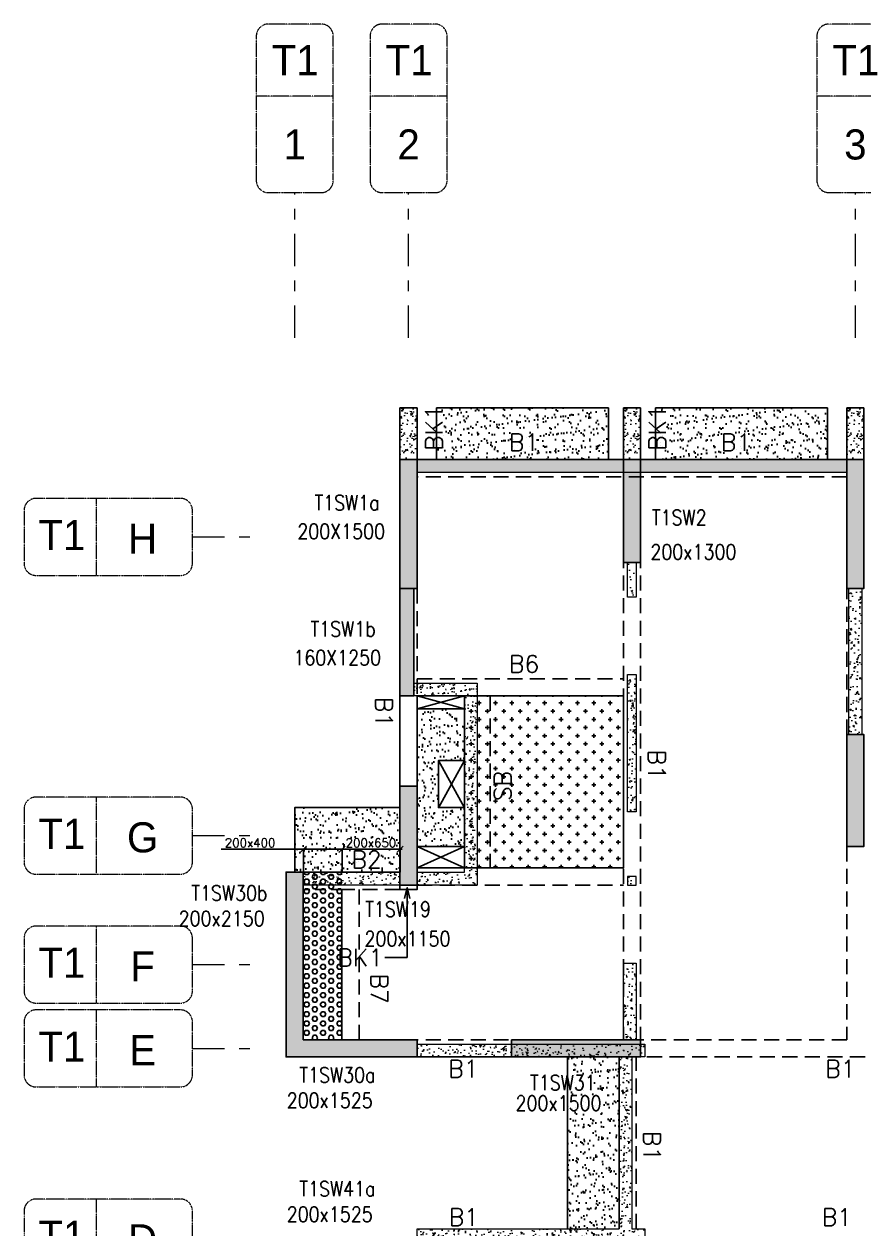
# Model space of a CAD drawing. Header units: millimetres. Extents: x 1078357 to 2594950, y -4969473 to -4636555.
# Drawn here: x 1225821 to 1235597, y -4661484 to -4647470 of the extents above; entities that cross this region are included whole.
import ezdxf
from ezdxf.enums import TextEntityAlignment as Align

# ---------------------------------------------------------------- set-up
doc = ezdxf.new("R2010")
doc.units = ezdxf.units.MM
doc.header["$PDMODE"] = 35
for name, pattern in [('CENTER', [2, 1.25, -0.25, 0.25, -0.25]), ('CONTINOUS', [0]), ('DGN STYLE 7', [8.34, 3.75, -1.67, 1.25, -1.67]), ('HIDDEN', [0.375, 0.25, -0.125]), ('New Retail block$0$CONTINOUS', [0])]:
    doc.linetypes.add(name, pattern=pattern)
doc.layers.get('0').update_dxf_attribs({"lineweight": 0})
doc.layers.get('Defpoints').update_dxf_attribs({"lineweight": 0})
for name, color, linetype, lineweight in [('A-_ANOTDIMA_D-', 6, 'Continuous', 13), ('A-_ANOTGRID_E-', 8, 'DGN STYLE 7', 13), ('COL. NO.', 30, 'Continuous', 25), ('COL. SIZE', 7, 'Continuous', 25), ('DIM', 9, 'Continuous', 25), ('GRID LINE', 8, 'Continuous', 0), ('HATCH', 8, 'Continuous', 30), ('S-NON STR RCC WALL', 8, 'Continuous', 0)]:
    doc.layers.add(name, color=color, linetype=linetype, lineweight=lineweight)
for name, color, linetype in [('B-200x325', 201, 'HIDDEN'), ('B-200x375', 41, 'HIDDEN'), ('B-200x400', 44, 'HIDDEN'), ('B-200x650', 241, 'HIDDEN'), ('B-300xSLAB THK.', 151, 'Continuous'), ('BK1-200x650', 241, 'HIDDEN'), ('DC BEAM NO.', 7, 'Continuous'), ('DROP SLAB', 8, 'Continuous'), ('S-COLUMN_SHEAR WALL', 1, 'Continuous'), ('S-PROJECTION', 54, 'New Retail block$0$CONTINOUS'), ('SLAB FOLD', 8, 'Continuous')]:
    doc.layers.add(name, color=color, linetype=linetype)
doc.styles.add('Roman', font='romans')
doc.styles.add('ROMANS', font='romans.shx', dxfattribs={"width": 0.85})
doc.styles.get("Standard").update_dxf_attribs({"font": 'Adani Regular.ttf', "height": 500})
doc.dimstyles.new('HARESH', dxfattribs={"dimtxt": 150, "dimasz": 75, "dimexe": 0, "dimexo": 0, "dimgap": 25, "dimtad": 1, "dimdec": 0, "dimdsep": 46, "dimtxsty": 'Roman', "dimblk": 'OBLIQUE', "dimcen": 225, "dimdle": 25, "dimclrd": 2, "dimclre": 2, "dimclrt": 7, "dimadec": 8, "dimazin": 1, "dimtfac": 1, "dimtdec": 0, "dimtmove": 0, "dimatfit": 0, "dimfxl": 1, "dimlwd": -1, "dimlwe": -1, "dimarcsym": 0})

# ---------------------------------------------------------------- blocks, each defined once
blk = doc.blocks.new('_Oblique')
at = {"color": 0, "linetype": 'ByBlock', "lineweight": -2}
blk.add_line((-0.5, -0.5), (0.5, 0.5), dxfattribs=at)
blk = doc.blocks.new('*D1236')
at = {"layer": 'Defpoints', "color": 0, "ltscale": 700, "transparency": 16777216}
for p in [(1229072, -4657068), (1229072, -4657334, 0), (1229522, -4657334, 0)]:
    blk.add_point(p, dxfattribs=at)
at = {"layer": 'DIM', "color": 2, "ltscale": 700, "transparency": 16777216}
for p, q in [((1228116, -4657068), (1229072, -4657068)), ((1229072, -4657068), (1228997, -4657068)), ((1229072, -4657334), (1229072, -4657068)), ((1229522, -4657068), (1229072, -4657068)), ((1229522, -4657068), (1229072, -4657068)), ((1229522, -4657334), (1229522, -4657068)), ((1229522, -4657068), (1229597, -4657068))]:
    blk.add_line(p, q, dxfattribs=at)
at = {"layer": 'DIM', "color": 2, "ltscale": 700, "transparency": 16777216, "xscale": 75, "yscale": 75, "zscale": 75}
blk.add_blockref('_Oblique', (1229072, -4657068), dxfattribs=at)
at = {"layer": 'DIM', "color": 2, "ltscale": 700, "transparency": 16777216, "xscale": 75, "yscale": 75, "zscale": 75, "rotation": 180}
blk.add_blockref('_Oblique', (1229522, -4657068), dxfattribs=at)
at = {"layer": 'DIM', "color": 7, "ltscale": 700, "transparency": 16777216, "insert": (1228452, -4656993), "char_height": 150, "attachment_point": 5, "style": 'Roman'}
blk.add_mtext('{\\H0.666667x;200x400}', dxfattribs=at)
blk = doc.blocks.new('*D1237')
at = {"layer": 'Defpoints', "color": 0, "ltscale": 700, "transparency": 16777216}
for p in [(1230197, -4657068), (1229522, -4657334), (1230197, -4657334, 0)]:
    blk.add_point(p, dxfattribs=at)
at = {"layer": 'DIM', "color": 2, "ltscale": 700, "transparency": 16777216}
for p, q in [((1229497, -4657068), (1230222, -4657068)), ((1229522, -4657334), (1229522, -4657068)), ((1230197, -4657334), (1230197, -4657068))]:
    blk.add_line(p, q, dxfattribs=at)
at = {"layer": 'DIM', "color": 2, "ltscale": 700, "transparency": 16777216, "xscale": 75, "yscale": 75, "zscale": 75, "rotation": 180}
blk.add_blockref('_Oblique', (1229522, -4657068), dxfattribs=at)
at = {"layer": 'DIM', "color": 2, "ltscale": 700, "transparency": 16777216, "xscale": 75, "yscale": 75, "zscale": 75}
blk.add_blockref('_Oblique', (1230197, -4657068), dxfattribs=at)
at = {"layer": 'DIM', "color": 7, "ltscale": 700, "transparency": 16777216, "insert": (1229859, -4656993), "char_height": 150, "attachment_point": 5, "style": 'Roman'}
blk.add_mtext('{\\H0.666667x;200x650}', dxfattribs=at)
blk = doc.blocks.new('G$CD63B60BD')
at = {"layer": 'COL. NO.', "linetype": 'Continuous', "style": 'ROMANS', "width": 0.85}
for s, p in [('T1SW1a', (-995, 15309, -320)), ('T1SW2', (2932, 15138, -320)), ('T1SW1b', (-1041, 13841, -320)), ('T1SW30b', (-2429, 10769, -320)), ('T1SW19', (-405, 10582, -320)), ('T1SW30a', (-1171, 8653, -320)), ('T1SW31', (1514, 8565, -320)), ('T1SW41a', (-1171, 7329, -320))]:
    blk.add_text(s, height=175, dxfattribs=at).set_placement(p)
at = {"layer": 'COL. SIZE', "linetype": 'Continuous', "style": 'ROMANS', "width": 0.85}
for s, p in [('200X1500', (-1194, 14976, -320)), ('200x1300', (2915, 14738, -320)), ('160X1250', (-1240, 13507, -320)), ('200x2150', (-2576, 10473, -320)), ('200x1150', (-413, 10238, -320)), ('200x1525', (-1318, 8357, -320)), ('200x1500', (1345, 8325, -320)), ('200x1525', (-1318, 7033, -320))]:
    blk.add_text(s, height=175, dxfattribs=at).set_placement(p)
blk = doc.blocks.new('Tower grid nomenclature-ex')
at = {"layer": 'A-_ANOTGRID_E-'}
blk.add_lwpolyline([(-1250, -600), (1750, -600, 0.414214), (2000, -350), (2000, 750, 0.414214), (1750, 1000), (-1250, 1000, 0.414214), (-1500, 750), (-1500, -350, 0.414214)], format="xyb", close=True, dxfattribs=at)
blk.add_lwpolyline([(0, 1000), (0, -600)], dxfattribs=at)
at = {"layer": 'A-_ANOTGRID_E-', "flags": 8}
for p in [(-1235, 400), (1788, 400)]:
    blk.add_attdef('GRID', text='', height=625, dxfattribs=at).set_placement(p, align=Align.MIDDLE_CENTER)
blk = doc.blocks.new('T1')
at = {"layer": 'GRID LINE', "linetype": 'DGN STYLE 7', "ltscale": 100, "elevation": 0}
for points in [[(38311, -31827), (38311, -30138)], [(39636, -31827), (39636, -30138)], [(44836, -31827), (44836, -30138)], [(37120, -34143), (37927, -34143)], [(37120, -37618), (37927, -37618)], [(37120, -39118), (37927, -39118)], [(37120, -40093), (37927, -40093)]]:
    blk.add_lwpolyline(points, dxfattribs=at)
at = {"layer": 'GRID LINE'}
ref = blk.add_blockref('Tower grid nomenclature-ex', (38199, -29018, 0), dxfattribs=dict(at, xscale=0.56, yscale=0.56, zscale=0.56, rotation=270))
ref.add_attrib('GRID', '1', dxfattribs={"layer": 'A-_ANOTGRID_E-', "height": 350}).set_placement((38311, -29578, 0), align=Align.MIDDLE_CENTER)
ref.add_attrib('GRID', 'T1', dxfattribs={"layer": 'A-_ANOTGRID_E-', "height": 350}).set_placement((38316, -28598, 0), align=Align.MIDDLE_CENTER)
ref = blk.add_blockref('Tower grid nomenclature-ex', (39524, -29018, 0), dxfattribs=dict(at, xscale=0.56, yscale=0.56, zscale=0.56, rotation=270))
ref.add_attrib('GRID', '2', dxfattribs={"layer": 'A-_ANOTGRID_E-', "height": 350}).set_placement((39636, -29578, 0), align=Align.MIDDLE_CENTER)
ref.add_attrib('GRID', 'T1', dxfattribs={"layer": 'A-_ANOTGRID_E-', "height": 350}).set_placement((39641, -28598, 0), align=Align.MIDDLE_CENTER)
ref = blk.add_blockref('Tower grid nomenclature-ex', (44724, -29018, 0), dxfattribs=dict(at, xscale=0.56, yscale=0.56, zscale=0.56, rotation=270))
ref.add_attrib('GRID', '3', dxfattribs={"layer": 'A-_ANOTGRID_E-', "height": 350}).set_placement((44836, -29578, 0), align=Align.MIDDLE_CENTER)
ref.add_attrib('GRID', 'T1', dxfattribs={"layer": 'A-_ANOTGRID_E-', "height": 350}).set_placement((44841, -28598, 0), align=Align.MIDDLE_CENTER)
ref = blk.add_blockref('Tower grid nomenclature-ex', (36000, -34255, 0), dxfattribs=dict(at, xscale=0.56, yscale=0.56, zscale=0.56))
ref.add_attrib('GRID', 'H', dxfattribs={"layer": 'A-_ANOTGRID_E-', "height": 350}).set_placement((36540, -34163, 0), align=Align.MIDDLE_CENTER)
ref.add_attrib('GRID', 'T1', dxfattribs={"layer": 'A-_ANOTGRID_E-', "height": 350}).set_placement((35601, -34122, 0), align=Align.MIDDLE_CENTER)
ref = blk.add_blockref('Tower grid nomenclature-ex', (36000, -37730, 0), dxfattribs=dict(at, xscale=0.56, yscale=0.56, zscale=0.56))
ref.add_attrib('GRID', 'G', dxfattribs={"layer": 'A-_ANOTGRID_E-', "height": 350}).set_placement((36540, -37638, 0), align=Align.MIDDLE_CENTER)
ref.add_attrib('GRID', 'T1', dxfattribs={"layer": 'A-_ANOTGRID_E-', "height": 350}).set_placement((35601, -37597, 0), align=Align.MIDDLE_CENTER)
ref = blk.add_blockref('Tower grid nomenclature-ex', (36000, -39230, 0), dxfattribs=dict(at, xscale=0.56, yscale=0.56, zscale=0.56))
ref.add_attrib('GRID', 'F', dxfattribs={"layer": 'A-_ANOTGRID_E-', "height": 350}).set_placement((36540, -39138, 0), align=Align.MIDDLE_CENTER)
ref.add_attrib('GRID', 'T1', dxfattribs={"layer": 'A-_ANOTGRID_E-', "height": 350}).set_placement((35601, -39097, 0), align=Align.MIDDLE_CENTER)
ref = blk.add_blockref('Tower grid nomenclature-ex', (36000, -40205, 0), dxfattribs=dict(at, xscale=0.56, yscale=0.56, zscale=0.56))
ref.add_attrib('GRID', 'E', dxfattribs={"layer": 'A-_ANOTGRID_E-', "height": 350}).set_placement((36540, -40113, 0), align=Align.MIDDLE_CENTER)
ref.add_attrib('GRID', 'T1', dxfattribs={"layer": 'A-_ANOTGRID_E-', "height": 350}).set_placement((35601, -40072, 0), align=Align.MIDDLE_CENTER)
ref = blk.add_blockref('Tower grid nomenclature-ex', (36000, -42405, 0), dxfattribs=dict(at, xscale=0.56, yscale=0.56, zscale=0.56))
ref.add_attrib('GRID', 'D', dxfattribs={"layer": 'A-_ANOTGRID_E-', "height": 350}).set_placement((36540, -42313, 0), align=Align.MIDDLE_CENTER)
ref.add_attrib('GRID', 'T1', dxfattribs={"layer": 'A-_ANOTGRID_E-', "height": 350}).set_placement((35601, -42272, 0), align=Align.MIDDLE_CENTER)

msp = doc.modelspace()

# ---------------------------------------------------------------- hatches: boundary and pattern name
at = {"layer": 'DROP SLAB'}
h = msp.add_hatch(dxfattribs=at)
h.set_pattern_fill('CROSS', color=8, scale=15, angle=180)
h.set_pattern_definition([(180, (1190661.21, -4432386.71), (-95.25, -95.25), [47.625, -142.875]), (270, (1190637.4, -4432362.9), (95.25, -95.25), [47.625, -142.875])])
h.paths.add_polyline_path([(1230946.6, -4655284.5), (1232796.6, -4655284.6), (1232796.6, -4657284.4), (1230946.6, -4657284.3)])
at = {"layer": 'HATCH'}
h = msp.add_hatch(dxfattribs=at)
h.set_pattern_fill('AR-SAND', color=8, scale=3, angle=179.97015)
h.set_pattern_definition([(37.4701541, (-1596986.65, 9335035.87), (-4.7236114, 146.8264517), [0, -115.824, 0, -129.54, 0, -123.825]), (7.4701541, (-1596986.65, 9335035.87), (134.9689868, 214.9772528), [0, -62.484, 0, -104.394, 0, -40.005]), (327.4701541, (-1597080.38, 9335035.92), (237.2979035, 0.3075449), [0, -38.1, 0, -137.16, 0, -179.07]), (317.4701541, (-1597080.38, 9335035.92), (229.1017424, 66.759465), [0, -19.05, 0, -89.916, 0, -102.87])])
h.paths.add_polyline_path([(1232621.9, -4651934.4), (1230621.9, -4651934.4), (1230621.9, -4652534.4), (1232621.9, -4652534.4)])
h = msp.add_hatch(dxfattribs=at)
h.set_pattern_fill('AR-SAND', color=8, scale=3, angle=179.97015)
h.set_pattern_definition([(37.4701541, (-1599536.65, 9335035.87), (-4.7236114, 146.8264517), [0, -115.824, 0, -129.54, 0, -123.825]), (7.4701541, (-1599536.65, 9335035.87), (134.9689868, 214.9772528), [0, -62.484, 0, -104.394, 0, -40.005]), (327.4701541, (-1599630.38, 9335035.92), (237.2979035, 0.3075449), [0, -38.1, 0, -137.16, 0, -179.07]), (317.4701541, (-1599630.38, 9335035.92), (229.1017424, 66.759465), [0, -19.05, 0, -89.916, 0, -102.87])])
h.paths.add_polyline_path([(1235171.9, -4651934.4), (1233171.9, -4651934.4), (1233171.9, -4652534.4), (1235171.9, -4652534.4)])
h = msp.add_hatch(dxfattribs=at)
h.set_pattern_fill('AR-SAND', color=8, scale=3, angle=179.97015)
h.set_pattern_definition([(37.47015413, (-3791436.41, 18703074.26), (-4.72361136, 146.8264517), [0, -115.824, 0, -129.54, 0, -123.825]), (7.4701541, (-3791436.4, 18703074.26), (134.9689868, 214.9772528), [0, -62.484, 0, -104.394, 0, -40.005]), (327.4701541, (-3791530.13, 18703074.31), (237.2979035, 0.3075449), [0, -38.1, 0, -137.16, 0, -179.07]), (317.4701541, (-3791530.13, 18703074.3), (229.1017424, 66.759465), [0, -19.05, 0, -89.916, 0, -102.87])])
h.paths.add_polyline_path([(1230396.6, -4655434.4), (1230946.6, -4655434.4), (1230946.6, -4656034.4), (1230646.6, -4656034.4), (1230646.6, -4656584.4), (1230946.6, -4656584.3), (1230946.6, -4657034.4), (1230396.6, -4657034.4)])
h = msp.add_hatch(dxfattribs=at)
h.set_pattern_fill('AR-SAND', color=8, scale=3, angle=179.97015)
h.set_pattern_definition([(37.4701541, (-2694211.37, 14019055.06), (-4.72361136, 146.8264517), [0, -115.824, 0, -129.54, 0, -123.825]), (7.4701541, (-2694211.37, 14019055.06), (134.9689868, 214.9772528), [0, -62.484, 0, -104.394, 0, -40.005]), (327.4701541, (-2694305.1, 14019055.11), (237.2979035, 0.3075449), [0, -38.1, 0, -137.16, 0, -179.07]), (317.4701541, (-2694305.1, 14019055.1), (229.1017424, 66.759465), [0, -19.05, 0, -89.916, 0, -102.87])])
h.paths.add_polyline_path([(1230196.9, -4656584.3), (1228971.6, -4656584.3), (1228971.6, -4657334.3), (1230196.9, -4657334.3)])
h = msp.add_hatch(dxfattribs=at)
h.set_pattern_fill('AR-SAND', color=8, scale=3, angle=179.97015)
h.set_pattern_definition([(37.4701541, (-2684936.36, 14021804.97), (-4.72361136, 146.8264517), [0, -115.824, 0, -129.54, 0, -123.825]), (7.4701541, (-2684936.36, 14021804.97), (134.9689868, 214.9772528), [0, -62.484, 0, -104.394, 0, -40.005]), (327.4701541, (-2685030.08, 14021805.02), (237.2979035, 0.3075449), [0, -38.1, 0, -137.16, 0, -179.07]), (317.4701541, (-2685030.08, 14021805.02), (229.1017424, 66.759465), [0, -19.05, 0, -89.916, 0, -102.87])])
h.paths.add_polyline_path([(1232746.9, -4659484.5), (1232146.9, -4659484.5), (1232146.9, -4661484.5), (1232746.9, -4661484.5)])
at = {"layer": 'S-COLUMN_SHEAR WALL', "lineweight": 25, "extrusion": (1.00316e-06, 1.91639e-11, 1)}
h = msp.add_hatch(color=1, dxfattribs=at)
h.dxf.hatch_style = 1
h.paths.add_polyline_path([(1230396.7, -4652534.4), (1230196.7, -4652534.4), (1230196.7, -4654034.4), (1230396.7, -4654034.4)])
at = {"layer": 'S-COLUMN_SHEAR WALL', "lineweight": 25}
h = msp.add_hatch(color=1, dxfattribs=at)
h.dxf.hatch_style = 1
h.paths.add_polyline_path([(1232796.7, -4653734.4), (1232996.7, -4653734.4), (1232996.7, -4652534.4), (1232796.7, -4652534.4)])
at = {"layer": 'S-COLUMN_SHEAR WALL', "lineweight": 25, "extrusion": (1.00316e-06, 1.91639e-11, 1)}
h = msp.add_hatch(color=1, dxfattribs=at)
h.dxf.hatch_style = 1
h.paths.add_polyline_path([(1235596.7, -4652534.4), (1235396.7, -4652534.4), (1235396.7, -4654034.4), (1235596.7, -4654034.4)])
at = {"layer": 'S-COLUMN_SHEAR WALL', "lineweight": 25, "extrusion": (1.00316e-06, -2.11765e-11, 1)}
h = msp.add_hatch(color=1, dxfattribs=at)
h.dxf.hatch_style = 1
h.paths.add_polyline_path([(1230356.7, -4655284.6), (1230196.7, -4655284.6), (1230196.7, -4654034.4), (1230356.7, -4654034.4)])
at = {"layer": 'S-COLUMN_SHEAR WALL', "lineweight": 25, "extrusion": (-1.00316e-06, 2.11765e-11, 1)}
h = msp.add_hatch(color=1, dxfattribs=at)
h.dxf.hatch_style = 1
h.paths.add_polyline_path([(1235396.7, -4657034.4), (1235596.7, -4657034.4), (1235596.7, -4655734.4), (1235396.7, -4655734.4)])
at = {"layer": 'S-COLUMN_SHEAR WALL', "lineweight": 25, "extrusion": (1.00316e-06, 1.91639e-11, 1)}
h = msp.add_hatch(color=1, dxfattribs=at)
h.dxf.hatch_style = 1
h.paths.add_polyline_path([(1235596.7, -4657034.4), (1235396.7, -4657034.4), (1235396.7, -4655734.4), (1235596.7, -4655734.4)])
h = msp.add_hatch(color=1, dxfattribs=at)
h.dxf.hatch_style = 1
h.paths.add_polyline_path([(1230396.7, -4657484.4), (1230196.7, -4657484.4), (1230196.7, -4656334.4), (1230396.7, -4656334.4)])
h = msp.add_hatch(color=1, dxfattribs=at)
h.dxf.hatch_style = 1
h.paths.add_polyline_path([(1229071.7, -4659284.4), (1230396.7, -4659284.4), (1230396.7, -4659484.4), (1228871.7, -4659484.4), (1228871.7, -4657334.4), (1229071.7, -4657334.4)])
at = {"layer": 'S-COLUMN_SHEAR WALL', "lineweight": 25}
h = msp.add_hatch(color=1, dxfattribs=at)
h.dxf.hatch_style = 1
h.paths.add_polyline_path([(1231496.7, -4659284.4), (1232996.7, -4659284.4), (1232996.7, -4659484.4), (1231496.7, -4659484.4)])
at = {"layer": 'S-NON STR RCC WALL'}
h = msp.add_hatch(dxfattribs=at)
h.set_pattern_fill('AR-CONC', color=256, angle=180)
h.set_pattern_definition([(50, (-7303648.2, 32903153.84), (182.184669, -15.93908554), [19.05, -209.55]), (355, (-7303648.2, 32903153.84), (-35.2434214, 191.0568452), [15.24, -167.6405842]), (100.4514447, (-7303633.01, 32903152.51), (146.9412471, 175.1177519), [16.1900088, -178.0902446]), (46.1842, (-7303648.2, 32903204.64), (271.0790409, -42.0423279), [28.575, -314.325]), (96.6355576, (-7303625.6, 32903201.14), (237.404134, 247.4261246), [24.2850231, -267.1356082]), (351.1841512, (-7303648.2, 32903204.64), (237.404134, 247.4261246), [22.859967, -251.459732]), (21, (-7303622.8, 32903191.94), (151.61439127, -102.2651982), [19.05, -209.55]), (326, (-7303622.8, 32903191.94), (61.80202835, 184.1879661), [15.24, -167.64]), (71.451445, (-7303610.16, 32903183.42), (213.4164193, 81.9227689), [16.1900088, -178.0899376]), (37.5, (-7303648.196, 32903153.84), (3.08860325, 84.55503887), [0, -165.608, 0, -170.18, 0, -168.275]), (7.5, (-7303648.2, 32903153.84), (66.8196625, 100.18057482), [0, -97.028, 0, -161.798, 0, -64.135]), (327.5, (-7303704.84, 32903153.84), (135.59059517, -5.72874399), [0, -63.5, 0, -198.12, 0, -262.89]), (317.5, (-7303730.24, 32903153.84), (148.1291814, 25.42649103), [0, -82.55, 0, -131.572, 0, -186.69])])
h.paths.add_polyline_path([(1230396.6, -4652534.4), (1230396.6, -4651934.4), (1230196.6, -4651934.4), (1230196.6, -4652534.4), (1230396.6, -4652534.4)], is_closed=False)
h = msp.add_hatch(dxfattribs=at)
h.set_pattern_fill('AR-CONC', color=256, angle=180)
h.set_pattern_definition([(50, (-7301048.2, 32903153.84), (182.184669, -15.93908554), [19.05, -209.55]), (355, (-7301048.2, 32903153.84), (-35.2434214, 191.0568452), [15.24, -167.6405842]), (100.4514447, (-7301033.01, 32903152.51), (146.9412471, 175.1177519), [16.1900088, -178.0902446]), (46.1842, (-7301048.2, 32903204.64), (271.0790409, -42.0423279), [28.575, -314.325]), (96.6355576, (-7301025.6, 32903201.14), (237.404134, 247.4261246), [24.2850231, -267.1356082]), (351.1841512, (-7301048.2, 32903204.64), (237.404134, 247.4261246), [22.859967, -251.459732]), (21, (-7301022.8, 32903191.94), (151.61439127, -102.2651982), [19.05, -209.55]), (326, (-7301022.8, 32903191.94), (61.80202835, 184.1879661), [15.24, -167.64]), (71.451445, (-7301010.16, 32903183.42), (213.4164193, 81.9227689), [16.1900088, -178.0899376]), (37.5, (-7301048.196, 32903153.84), (3.08860325, 84.55503887), [0, -165.608, 0, -170.18, 0, -168.275]), (7.5, (-7301048.2, 32903153.84), (66.8196625, 100.18057482), [0, -97.028, 0, -161.798, 0, -64.135]), (327.5, (-7301104.84, 32903153.84), (135.59059517, -5.72874399), [0, -63.5, 0, -198.12, 0, -262.89]), (317.5, (-7301130.24, 32903153.84), (148.1291814, 25.42649103), [0, -82.55, 0, -131.572, 0, -186.69])])
h.paths.add_polyline_path([(1232996.6, -4652534.4), (1232996.6, -4651934.4), (1232796.6, -4651934.4), (1232796.6, -4652534.4), (1232996.6, -4652534.4)], is_closed=False)
h = msp.add_hatch(dxfattribs=at)
h.set_pattern_fill('AR-CONC', color=256, angle=180)
h.set_pattern_definition([(50, (-7298448.2, 32903153.84), (182.184669, -15.93908554), [19.05, -209.55]), (355, (-7298448.2, 32903153.84), (-35.2434214, 191.0568452), [15.24, -167.6405842]), (100.4514447, (-7298433.01, 32903152.51), (146.9412471, 175.1177519), [16.1900088, -178.0902446]), (46.1842, (-7298448.2, 32903204.64), (271.0790409, -42.0423279), [28.575, -314.325]), (96.6355576, (-7298425.6, 32903201.14), (237.404134, 247.4261246), [24.2850231, -267.1356082]), (351.1841512, (-7298448.2, 32903204.64), (237.404134, 247.4261246), [22.859967, -251.459732]), (21, (-7298422.8, 32903191.94), (151.61439127, -102.2651982), [19.05, -209.55]), (326, (-7298422.8, 32903191.94), (61.80202835, 184.1879661), [15.24, -167.64]), (71.451445, (-7298410.16, 32903183.42), (213.4164193, 81.9227689), [16.1900088, -178.0899376]), (37.5, (-7298448.196, 32903153.84), (3.08860325, 84.55503887), [0, -165.608, 0, -170.18, 0, -168.275]), (7.5, (-7298448.2, 32903153.84), (66.8196625, 100.18057482), [0, -97.028, 0, -161.798, 0, -64.135]), (327.5, (-7298504.84, 32903153.84), (135.59059517, -5.72874399), [0, -63.5, 0, -198.12, 0, -262.89]), (317.5, (-7298530.24, 32903153.84), (148.1291814, 25.42649103), [0, -82.55, 0, -131.572, 0, -186.69])])
h.paths.add_polyline_path([(1235596.6, -4652534.4), (1235596.6, -4651934.4), (1235396.6, -4651934.4), (1235396.6, -4652534.4), (1235596.6, -4652534.4)], is_closed=False)
h = msp.add_hatch(dxfattribs=at)
h.set_pattern_fill('AR-CONC', color=256, angle=180)
h.set_pattern_definition([(50, (-6206423.53, 28167883.97), (182.184669, -15.93908554), [19.05, -209.55]), (355, (-6206423.53, 28167883.97), (-35.2434214, 191.0568452), [15.24, -167.6405842]), (100.4514447, (-6206408.35, 28167882.64), (146.9412471, 175.1177519), [16.1900088, -178.0902446]), (46.1842, (-6206423.53, 28167934.77), (271.0790409, -42.042328), [28.575, -314.325]), (96.6355576, (-6206400.94, 28167931.27), (237.404134, 247.4261246), [24.2850231, -267.1356082]), (351.1841512, (-6206423.53, 28167934.77), (237.404134, 247.4261246), [22.859967, -251.459732]), (21, (-6206398.13, 28167922.07), (151.6143913, -102.2651982), [19.05, -209.55]), (326, (-6206398.13, 28167922.07), (61.8020283, 184.1879661), [15.24, -167.64]), (71.451445, (-6206385.5, 28167913.55), (213.4164193, 81.9227689), [16.1900088, -178.0899376]), (37.5, (-6206423.53, 28167883.97), (3.08860325, 84.55503887), [0, -165.608, 0, -170.18, 0, -168.275]), (7.5, (-6206423.53, 28167883.97), (66.8196625, 100.18057482), [0, -97.028, 0, -161.798, 0, -64.135]), (327.5, (-6206480.174, 28167883.97), (135.59059517, -5.72874399), [0, -63.5, 0, -198.12, 0, -262.89]), (317.5, (-6206505.57, 28167883.97), (148.1291814, 25.42649103), [0, -82.55, 0, -131.572, 0, -186.69])])
h.paths.add_polyline_path([(1230399.8, -4652534.4), (1235396.9, -4652534.4), (1235396.9, -4652684.4), (1230399.8, -4652684.4)])
h = msp.add_hatch(dxfattribs=at)
h.set_pattern_fill('AR-CONC', color=256, angle=180)
h.set_pattern_definition([(50, (1232909.9, -4520415.37), (182.18467, -15.93909), [19.05, -209.55]), (355, (1232909.9, -4520415.37), (-35.24342, 191.05685), [15.24, -167.64058]), (100.45144, (1232925.08, -4520416.7), (146.94125, 175.11775), [16.19, -178.09024]), (46.1842, (1232909.9, -4520364.57), (271.07904, -42.04233), [28.575, -314.325]), (96.63556, (1232932.5, -4520368.08), (237.40413, 247.4261), [24.285, -267.1356]), (351.18415, (1232909.9, -4520364.57), (237.40413, 247.4261), [22.85997, -251.45973]), (21, (1232935.3, -4520377.27), (151.61439, -102.2652), [19.05, -209.55]), (326, (1232935.3, -4520377.27), (61.80203, 184.18797), [15.24, -167.64]), (71.45144, (1232947.94, -4520385.8), (213.41642, 81.92277), [16.19, -178.08994]), (37.5, (1232909.9, -4520415.374), (3.088603, 84.55504), [0, -165.608, 0, -170.18, 0, -168.275]), (7.5, (1232909.9, -4520415.37), (66.81966, 100.180575), [0, -97.028, 0, -161.798, 0, -64.135]), (327.5, (1232853.26, -4520415.374), (135.590595, -5.728744), [0, -63.5, 0, -198.12, 0, -262.89]), (317.5, (1232827.86, -4520415.37), (148.12918, 25.42649), [0, -82.55, 0, -131.572, 0, -186.69])])
h.paths.add_polyline_path([(1232846.9, -4653734.4), (1232946.9, -4653734.4), (1232946.9, -4654134.4), (1232846.9, -4654134.4)])
at = {"layer": 'S-NON STR RCC WALL', "ltscale": 700}
h = msp.add_hatch(dxfattribs=at)
h.set_pattern_fill('AR-CONC', color=256)
h.set_pattern_definition([(50, (102305.57, 163887.39), (182.184669, -15.9390855), [19.05, -209.55]), (355, (102305.57, 163887.39), (-35.2434214, 191.056845), [15.24, -167.640584]), (100.4514447, (102320.75, 163886.06), (146.941247, 175.117752), [16.190009, -178.0902446]), (46.1842, (102305.57, 163938.19), (271.079041, -42.042328), [28.575, -314.325]), (96.6355576, (102328.16, 163934.68), (237.404134, 247.426125), [24.285023, -267.135608]), (351.184151, (102305.57, 163938.2), (237.404134, 247.426125), [22.859967, -251.459732]), (21, (102330.97, 163925.49), (151.6143913, -102.265198), [19.05, -209.55]), (326, (102330.97, 163925.49), (61.802028, 184.187966), [15.24, -167.64]), (71.451445, (102343.6, 163916.96), (213.416419, 81.922769), [16.190009, -178.0899376]), (37.5, (102305.567, 163887.39), (3.08860325, 84.5550389), [0, -165.608, 0, -170.18, 0, -168.275]), (7.5, (102305.57, 163887.39), (66.8196625, 100.1805748), [0, -97.028, 0, -161.798, 0, -64.135]), (327.5, (102248.925, 163887.39), (135.5905952, -5.728744), [0, -63.5, 0, -198.12, 0, -262.89]), (317.5, (102223.52, 163887.39), (148.1291814, 25.426491), [0, -82.55, 0, -131.572, 0, -186.69])])
h.paths.add_polyline_path([(1235421.9, -4654034.3), (1235571.9, -4654034.3), (1235571.9, -4655734.3), (1235421.9, -4655734.3)])
at = {"layer": 'S-NON STR RCC WALL'}
h = msp.add_hatch(dxfattribs=at)
h.set_pattern_fill('AR-CONC', color=256, angle=180)
h.set_pattern_definition([(50, (2330134.62, -9204434.56), (182.184669, -15.9390855), [19.05, -209.55]), (355, (2330134.62, -9204434.56), (-35.2434214, 191.056845), [15.24, -167.640584]), (100.4514447, (2330149.8, -9204435.89), (146.941247, 175.117752), [16.190009, -178.0902446]), (46.1842, (2330134.62, -9204383.76), (271.079041, -42.042328), [28.575, -314.325]), (96.6355576, (2330157.2, -9204387.26), (237.404134, 247.426125), [24.285023, -267.135608]), (351.184151, (2330134.62, -9204383.76), (237.404134, 247.426125), [22.859967, -251.459732]), (21, (2330160.02, -9204396.46), (151.6143913, -102.265198), [19.05, -209.55]), (326, (2330160.02, -9204396.46), (61.802028, 184.187966), [15.24, -167.64]), (71.451445, (2330172.65, -9204404.98), (213.416419, 81.922769), [16.190009, -178.0899376]), (37.5, (2330134.62, -9204434.56), (3.08860325, 84.5550389), [0, -165.608, 0, -170.18, 0, -168.275]), (7.5, (2330134.62, -9204434.56), (66.8196625, 100.1805748), [0, -97.028, 0, -161.798, 0, -64.135]), (327.5, (2330077.976, -9204434.56), (135.5905952, -5.728744), [0, -63.5, 0, -198.12, 0, -262.89]), (317.5, (2330052.58, -9204434.56), (148.1291814, 25.426491), [0, -82.55, 0, -131.572, 0, -186.69])])
h.paths.add_polyline_path([(1232846.9, -4655034.4), (1232946.9, -4655034.4), (1232946.9, -4656634.4), (1232846.9, -4656634.4)])
h = msp.add_hatch(dxfattribs=at)
h.set_pattern_fill('AR-CONC', color=256, angle=180)
h.set_pattern_definition([(50, (-6206423.53, 28167883.97), (182.184669, -15.93908554), [19.05, -209.55]), (355, (-6206423.53, 28167883.97), (-35.2434214, 191.0568452), [15.24, -167.6405842]), (100.4514447, (-6206408.35, 28167882.64), (146.9412471, 175.1177519), [16.1900088, -178.0902446]), (46.1842, (-6206423.53, 28167934.77), (271.0790409, -42.042328), [28.575, -314.325]), (96.6355576, (-6206400.94, 28167931.27), (237.404134, 247.4261246), [24.2850231, -267.1356082]), (351.1841512, (-6206423.53, 28167934.77), (237.404134, 247.4261246), [22.859967, -251.459732]), (21, (-6206398.13, 28167922.07), (151.6143913, -102.2651982), [19.05, -209.55]), (326, (-6206398.13, 28167922.07), (61.8020283, 184.1879661), [15.24, -167.64]), (71.451445, (-6206385.5, 28167913.55), (213.4164193, 81.9227689), [16.1900088, -178.0899376]), (37.5, (-6206423.53, 28167883.97), (3.08860325, 84.55503887), [0, -165.608, 0, -170.18, 0, -168.275]), (7.5, (-6206423.53, 28167883.97), (66.8196625, 100.18057482), [0, -97.028, 0, -161.798, 0, -64.135]), (327.5, (-6206480.174, 28167883.97), (135.59059517, -5.72874399), [0, -63.5, 0, -198.12, 0, -262.89]), (317.5, (-6206505.57, 28167883.97), (148.1291814, 25.42649103), [0, -82.55, 0, -131.572, 0, -186.69])])
h.paths.add_polyline_path([(1230356.8, -4655284.5), (1230356.8, -4655134.4), (1231096.9, -4655134.4), (1231096.9, -4657484.4), (1230396.9, -4657484.4), (1230396.9, -4657334.4), (1230946.9, -4657334.4), (1230946.9, -4655284.4), (1230356.8, -4655284.4)])
h = msp.add_hatch(dxfattribs=at)
h.set_pattern_fill('AR-CONC', color=256, angle=180)
h.set_pattern_definition([(50, (-5109198.82, 23483864.79), (182.184669, -15.93908554), [19.05, -209.55]), (355, (-5109198.82, 23483864.79), (-35.2434214, 191.0568452), [15.24, -167.6405842]), (100.4514447, (-5109183.63, 23483863.46), (146.9412471, 175.1177519), [16.1900088, -178.0902446]), (46.1842, (-5109198.82, 23483915.59), (271.0790409, -42.042328), [28.575, -314.325]), (96.6355576, (-5109176.23, 23483912.08), (237.404134, 247.4261246), [24.2850231, -267.1356082]), (351.1841512, (-5109198.82, 23483915.6), (237.404134, 247.4261246), [22.859967, -251.459732]), (21, (-5109173.42, 23483902.89), (151.6143913, -102.2651982), [19.05, -209.55]), (326, (-5109173.42, 23483902.89), (61.8020283, 184.1879661), [15.24, -167.64]), (71.451445, (-5109160.78, 23483894.36), (213.4164193, 81.9227689), [16.1900088, -178.0899376]), (37.5, (-5109198.816, 23483864.786), (3.08860325, 84.55503887), [0, -165.608, 0, -170.18, 0, -168.275]), (7.5, (-5109198.82, 23483864.79), (66.8196625, 100.18057482), [0, -97.028, 0, -161.798, 0, -64.135]), (327.5, (-5109255.46, 23483864.786), (135.59059517, -5.728744), [0, -63.5, 0, -198.12, 0, -262.89]), (317.5, (-5109280.86, 23483864.79), (148.1291814, 25.42649103), [0, -82.55, 0, -131.572, 0, -186.69])])
h.paths.add_polyline_path([(1229071.9, -4657334.4), (1230196.9, -4657334.4), (1230196.9, -4657484.4), (1229071.9, -4657484.4)])
h = msp.add_hatch(dxfattribs=at)
h.set_pattern_fill('AR-CONC', color=256, angle=180)
h.set_pattern_definition([(50, (2330121.4, -9205799.23), (182.184669, -15.9390855), [19.05, -209.55]), (355, (2330121.4, -9205799.23), (-35.2434214, 191.056845), [15.24, -167.640584]), (100.4514447, (2330136.59, -9205800.55), (146.941247, 175.117752), [16.190009, -178.0902446]), (46.1842, (2330121.4, -9205748.43), (271.079041, -42.042328), [28.575, -314.325]), (96.6355576, (2330144, -9205751.93), (237.404134, 247.426125), [24.285023, -267.135608]), (351.184151, (2330121.4, -9205748.43), (237.404134, 247.426125), [22.859967, -251.459732]), (21, (2330146.8, -9205761.13), (151.6143913, -102.265198), [19.05, -209.55]), (326, (2330146.8, -9205761.13), (61.802028, 184.187966), [15.24, -167.64]), (71.451445, (2330159.44, -9205769.65), (213.416419, 81.922769), [16.190009, -178.0899376]), (37.5, (2330121.404, -9205799.226), (3.08860325, 84.5550389), [0, -165.608, 0, -170.18, 0, -168.275]), (7.5, (2330121.4, -9205799.23), (66.8196625, 100.1805748), [0, -97.028, 0, -161.798, 0, -64.135]), (327.5, (2330064.76, -9205799.226), (135.5905952, -5.728744), [0, -63.5, 0, -198.12, 0, -262.89]), (317.5, (2330039.36, -9205799.23), (148.1291814, 25.426491), [0, -82.55, 0, -131.572, 0, -186.69])])
h.paths.add_polyline_path([(1232846.9, -4657484.4), (1232946.9, -4657484.4), (1232946.9, -4657384.4), (1232846.9, -4657384.4)])
h = msp.add_hatch(dxfattribs=at)
h.set_pattern_fill('AR-CONC', color=256, angle=180)
h.set_pattern_definition([(50, (-6218738.28, 28167883.97), (182.184669, -15.93908554), [19.05, -209.55]), (355, (-6218738.28, 28167883.97), (-35.2434214, 191.0568452), [15.24, -167.6405842]), (100.4514447, (-6218723.1, 28167882.64), (146.9412471, 175.1177519), [16.1900088, -178.0902446]), (46.1842, (-6218738.28, 28167934.77), (271.0790409, -42.042328), [28.575, -314.325]), (96.6355576, (-6218715.7, 28167931.26), (237.404134, 247.4261246), [24.2850231, -267.1356082]), (351.1841512, (-6218738.28, 28167934.77), (237.404134, 247.4261246), [22.859967, -251.459732]), (21, (-6218712.88, 28167922.07), (151.6143913, -102.2651982), [19.05, -209.55]), (326, (-6218712.88, 28167922.07), (61.8020283, 184.1879661), [15.24, -167.64]), (71.451445, (-6218700.24, 28167913.54), (213.4164193, 81.9227689), [16.1900088, -178.0899376]), (37.5, (-6218738.28, 28167883.966), (3.08860325, 84.55503887), [0, -165.608, 0, -170.18, 0, -168.275]), (7.5, (-6218738.28, 28167883.97), (66.8196625, 100.18057482), [0, -97.028, 0, -161.798, 0, -64.135]), (327.5, (-6218794.92, 28167883.966), (135.59059517, -5.72874399), [0, -63.5, 0, -198.12, 0, -262.89]), (317.5, (-6218820.32, 28167883.97), (148.1291814, 25.42649103), [0, -82.55, 0, -131.572, 0, -186.69])])
h.paths.add_polyline_path([(1232796.9, -4658394.4), (1232946.9, -4658394.4), (1232946.9, -4659284.3), (1232796.9, -4659284.3)])
h = msp.add_hatch(dxfattribs=at)
h.set_pattern_fill('AR-CONC', color=256, angle=180)
h.set_pattern_definition([(50, (-4019038.85, 18799845.59), (182.184669, -15.9390855), [19.05, -209.55]), (355, (-4019038.85, 18799845.6), (-35.2434214, 191.0568452), [15.24, -167.6405842]), (100.4514447, (-4019023.66, 18799844.26), (146.9412471, 175.1177519), [16.1900088, -178.0902446]), (46.1842, (-4019038.85, 18799896.4), (271.0790409, -42.042328), [28.575, -314.325]), (96.6355576, (-4019016.26, 18799892.9), (237.404134, 247.4261246), [24.285023, -267.135608]), (351.1841512, (-4019038.85, 18799896.4), (237.404134, 247.4261246), [22.859967, -251.459732]), (21, (-4019013.45, 18799883.69), (151.6143913, -102.2651982), [19.05, -209.55]), (326, (-4019013.45, 18799883.7), (61.8020283, 184.1879661), [15.24, -167.64]), (71.451445, (-4019000.81, 18799875.17), (213.4164193, 81.9227689), [16.1900088, -178.0899376]), (37.5, (-4019038.846, 18799845.59), (3.08860325, 84.55503887), [0, -165.608, 0, -170.18, 0, -168.275]), (7.5, (-4019038.85, 18799845.59), (66.8196625, 100.18057482), [0, -97.028, 0, -161.798, 0, -64.135]), (327.5, (-4019095.49, 18799845.59), (135.59059517, -5.728744), [0, -63.5, 0, -198.12, 0, -262.89]), (317.5, (-4019120.89, 18799845.59), (148.1291814, 25.42649103), [0, -82.55, 0, -131.572, 0, -186.69])])
h.paths.add_polyline_path([(1230396.9, -4659484.4), (1230396.9, -4659334.4), (1233046.9, -4659334.4), (1233046.9, -4659484.4), (1232896.9, -4659484.4), (1232896.9, -4661484.4), (1233046.9, -4661484.4), (1233046.9, -4661634.4), (1230396.9, -4661634.4), (1230396.9, -4661484.4), (1232746.9, -4661484.4), (1232746.9, -4659484.4)])
at = {"layer": 'SLAB FOLD', "ltscale": 1000}
h = msp.add_hatch(dxfattribs=at)
h.set_pattern_fill('HEX', color=8, scale=10, angle=180)
h.set_pattern_definition([(180, (2330121.456, -9154548.545), (-7e-15, -54.99261315), [31.75, -63.5]), (300, (2330121.456, -9154548.545), (47.625, 27.4963066), [31.75, -63.5]), (240, (2330089.706, -9154548.545), (47.625, -27.4963066), [31.75, -63.5])])
h.paths.add_polyline_path([(1229521.8, -4659273.7), (1229071.7, -4659273.7), (1229071.7, -4657334.4), (1229521.8, -4657334.4)])

# ---------------------------------------------------------------- linework, layer by layer
at = {"layer": 'B-200x325', "ltscale": 700}
for p, q in [((1230396.6, -4655084.6, 0), (1232796.6, -4655084.6, 0)), ((1230396.8, -4657484.4, 0), (1232796.6, -4657484.4, 0))]:
    msp.add_line(p, q, dxfattribs=at)
at = {"layer": 'B-200x325', "linetype": 'Continuous', "ltscale": 700}
for p, q in [((1230396.6, -4655284.6, 0), (1232796.6, -4655284.6, 0)), ((1230396.8, -4657284.4, 0), (1232796.6, -4657284.4, 0))]:
    msp.add_line(p, q, dxfattribs=at)
at = {"layer": 'B-200x375', "linetype": 'Continuous', "ltscale": 700}
msp.add_line((1229521.8, -4657534.4, 0), (1229521.8, -4659273.7, 0), dxfattribs=at)
at = {"layer": 'B-200x375', "ltscale": 700}
msp.add_line((1229721.8, -4657534.4, 0), (1229721.8, -4659284.4, 0), dxfattribs=at)
at = {"layer": 'B-200x400', "linetype": 'ByBlock', "ltscale": 500}
msp.add_line((1229521.8, -4657334.4, 0), (1229071.8, -4657334.4, 0), dxfattribs=at)
at = {"layer": 'B-200x400', "linetype": 'HIDDEN', "ltscale": 500}
msp.add_line((1229521.8, -4657534.4, 0), (1229071.8, -4657534.4, 0), dxfattribs=at)
at = {"layer": 'B-200x650', "linetype": 'CONTINOUS', "ltscale": 700}
for p, q in [((1230396.6, -4651934.4, 0), (1230196.6, -4651934.4, 0)), ((1230196.6, -4651934.4, 0), (1230196.6, -4652534.4, 0)), ((1230396.6, -4652534.4, 0), (1230396.6, -4651934.4, 0)), ((1232996.6, -4651934.4, 0), (1232796.6, -4651934.4, 0)), ((1232796.6, -4651934.4, 0), (1232796.6, -4652534.4, 0)), ((1232996.6, -4652534.4, 0), (1232996.6, -4651934.4, 0)), ((1235596.6, -4651934.4, 0), (1235396.6, -4651934.4, 0)), ((1235396.6, -4651934.4, 0), (1235396.6, -4652534.4, 0)), ((1235596.6, -4652534.4, 0), (1235596.6, -4651934.4, 0)), ((1235396.9, -4652534.4, 0), (1230396.9, -4652534.4, 0)), ((1230196.9, -4654034.3, 0), (1230196.9, -4656334.3, 0)), ((1228871.9, -4657384.3, 0), (1228871.9, -4657334.3, 0)), ((1230196.6, -4657334.4, 0), (1229521.8, -4657334.4, 0)), ((1230196.6, -4657484.4, 0), (1230196.6, -4657534.4, 0)), ((1232746.9, -4659484.3, 0), (1230396.9, -4659484.3, 0)), ((1232746.9, -4661484.3, 0), (1232746.9, -4659484.3, 0))]:
    msp.add_line(p, q, dxfattribs=at)
at = {"layer": 'B-200x650', "linetype": 'HIDDEN', "ltscale": 700}
for p, q in [((1235396.9, -4652734.4, 0), (1230396.9, -4652734.4, 0)), ((1232796.9, -4652834.4, 0), (1232796.9, -4659284.3, 0)), ((1232996.9, -4652834.4, 0), (1232996.9, -4659284.3, 0)), ((1230396.9, -4654034.3, 0), (1230396.9, -4656334.3, 0)), ((1235396.9, -4655734.3, 0), (1235396.9, -4654034.3, 0)), ((1235396.9, -4657034.4, 0), (1235396.9, -4659284.3, 0)), ((1230196.6, -4657534.4, 0), (1229521.8, -4657534.4, 0)), ((1235396.9, -4659284.3, 0), (1230396.9, -4659284.3, 0)), ((1232946.9, -4661484.3, 0), (1232946.9, -4659484.3, 0)), ((1240596.9, -4659484.3, 0), (1233046.9, -4659484.3, 0))]:
    msp.add_line(p, q, dxfattribs=at)
at = {"layer": 'B-200x650', "linetype": 'Continuous', "ltscale": 700}
msp.add_line((1232796.6, -4655284.6, 0), (1232796.6, -4657284.4, 0), dxfattribs=at)
at = {"layer": 'B-200x650', "ltscale": 700}
for p, q in [((1230196.6, -4656334.4, 0), (1230197.3, -4656334.4, 0)), ((1230196.9, -4656334.4, 0), (1230197.6, -4656334.4, 0)), ((1230196.6, -4656534.4, 0), (1230196.6, -4656534.4, 0)), ((1230196.9, -4656534.4, 0), (1230196.9, -4656534.4, 0))]:
    msp.add_line(p, q, dxfattribs=at)
at = {"layer": 'B-300xSLAB THK.', "linetype": 'HIDDEN', "ltscale": 700}
for p, q in [((1230946.5, -4655284.8, 0), (1230946.5, -4657284.6, 0)), ((1231246.5, -4655284.8, 0), (1231246.5, -4657284.6, 0))]:
    msp.add_line(p, q, dxfattribs=at)
at = {"layer": 'BK1-200x650', "linetype": 'Continuous', "ltscale": 700, "elevation": 0}
msp.add_lwpolyline([(1230396.9, -4657484.4), (1230196.9, -4657484.4), (1230196.9, -4657534.6), (1230396.9, -4657534.6)], close=True, dxfattribs=at)
at = {"layer": 'DROP SLAB', "color": 3, "linetype": 'CONTINOUS', "ltscale": 500}
for p, q in [((1230396.6, -4655434.4, 0), (1230946.6, -4655284.6, 0)), ((1230946.6, -4655434.4, 0), (1230397.4, -4655284.6, 0)), ((1230646.6, -4656034.4, 0), (1230946.6, -4656584.4, 0)), ((1230646.6, -4656584.4, 0), (1230946.6, -4656034.4, 0)), ((1230396.6, -4657034.4, 0), (1230946.6, -4657284.4, 0)), ((1230946.6, -4657034.4, 0), (1230396.8, -4657284.4, 0))]:
    msp.add_line(p, q, dxfattribs=at)
at = {"layer": 'DROP SLAB', "color": 3, "linetype": 'CONTINOUS', "ltscale": 500, "elevation": 0}
for points in [[(1230396.6, -4655284.6), (1230946.6, -4655284.6), (1230946.6, -4655434.4), (1230396.6, -4655434.4)], [(1230646.6, -4656034.4), (1230946.6, -4656034.4), (1230946.6, -4656584.3), (1230646.6, -4656584.3)], [(1230396.8, -4657034.4), (1230946.6, -4657034.4), (1230946.6, -4657284.3), (1230396.8, -4657284.3)]]:
    msp.add_lwpolyline(points, close=True, dxfattribs=at)
msp.add_lwpolyline([(1232796.6, -4655325.9), (1232796.6, -4657284.4), (1230946.6, -4657284.4), (1230946.6, -4655284.6), (1232796.6, -4655284.6)], dxfattribs=at)
at = {"layer": 'S-COLUMN_SHEAR WALL', "color": 1, "lineweight": 25, "extrusion": (1.00316e-06, 1.91639e-11, 1), "elevation": 1.2}
for points in [[(1230396.7, -4652534.4), (1230196.7, -4652534.4), (1230196.7, -4654034.4), (1230396.7, -4654034.4)], [(1235596.7, -4652534.4), (1235396.7, -4652534.4), (1235396.7, -4654034.4), (1235596.7, -4654034.4)], [(1235596.7, -4657034.4), (1235396.7, -4657034.4), (1235396.7, -4655734.4), (1235596.7, -4655734.4)], [(1230396.7, -4657484.4), (1230196.7, -4657484.4), (1230196.7, -4656334.4), (1230396.7, -4656334.4)]]:
    msp.add_lwpolyline(points, close=True, dxfattribs=at)
at = {"layer": 'S-COLUMN_SHEAR WALL', "color": 1, "lineweight": 25, "elevation": 0}
for points in [[(1232796.7, -4652534.4), (1232996.7, -4652534.4), (1232996.7, -4653734.4), (1232796.7, -4653734.4)], [(1231496.7, -4659284.4), (1232996.7, -4659284.4), (1232996.7, -4659484.4), (1231496.7, -4659484.4)]]:
    msp.add_lwpolyline(points, close=True, dxfattribs=at)
at = {"layer": 'S-COLUMN_SHEAR WALL', "color": 1, "lineweight": 25, "extrusion": (-1.00316e-06, 2.11765e-11, 1), "elevation": -1.2}
msp.add_lwpolyline([(1235396.7, -4654034.4), (1235396.7, -4652534.4), (1235596.7, -4652534.4), (1235596.7, -4654034.4)], dxfattribs=at)
at = {"layer": 'S-COLUMN_SHEAR WALL', "color": 1, "lineweight": 25, "extrusion": (1.00316e-06, -2.11765e-11, 1), "elevation": 1.2}
msp.add_lwpolyline([(1230356.7, -4655284.6), (1230196.7, -4655284.6), (1230196.7, -4654034.4), (1230356.7, -4654034.4)], close=True, dxfattribs=at)
at = {"layer": 'S-COLUMN_SHEAR WALL', "color": 1, "lineweight": 25, "extrusion": (-1.00316e-06, 2.11765e-11, 1), "elevation": -1.2}
msp.add_lwpolyline([(1235396.7, -4657034.4), (1235596.7, -4657034.4), (1235596.7, -4655734.4), (1235396.7, -4655734.4)], close=True, dxfattribs=at)
at = {"layer": 'S-COLUMN_SHEAR WALL', "color": 1, "lineweight": 25, "extrusion": (1.00316e-06, 1.91639e-11, 1), "elevation": 1.2}
msp.add_lwpolyline([(1229071.7, -4659284.4), (1230396.7, -4659284.4), (1230396.7, -4659484.4), (1228871.7, -4659484.4), (1228871.7, -4657334.4), (1229071.7, -4657334.4), (1229071.7, -4659284.4)], dxfattribs=at)
at = {"layer": 'S-NON STR RCC WALL', "elevation": 0}
for points in [[(1230399.8, -4652534.4), (1235396.9, -4652534.4), (1235396.9, -4652684.4), (1230399.8, -4652684.4)], [(1232846.9, -4653734.4), (1232946.9, -4653734.4), (1232946.9, -4654134.4), (1232846.9, -4654134.4)], [(1229071.9, -4657334.4), (1230196.9, -4657334.4), (1230196.9, -4657484.4), (1229071.9, -4657484.4)], [(1230396.9, -4659484.4), (1230396.9, -4659334.4), (1233046.9, -4659334.4), (1233046.9, -4659484.4), (1232896.9, -4659484.4), (1232896.9, -4661484.4), (1233046.9, -4661484.4), (1233046.9, -4661634.4), (1230396.9, -4661634.4), (1230396.9, -4661484.4), (1232746.9, -4661484.4), (1232746.9, -4659484.4)]]:
    msp.add_lwpolyline(points, close=True, dxfattribs=at)
at = {"layer": 'S-NON STR RCC WALL', "ltscale": 700, "elevation": 0}
for points in [[(1235421.9, -4654034.3), (1235571.9, -4654034.3), (1235571.9, -4655734.3), (1235421.9, -4655734.3)], [(1232846.9, -4655034.4), (1232946.9, -4655034.4), (1232946.9, -4656634.4), (1232846.9, -4656634.4)], [(1232846.9, -4657484.4), (1232946.9, -4657484.4), (1232946.9, -4657384.4), (1232846.9, -4657384.4)], [(1232796.9, -4658394.4), (1232946.9, -4658394.4), (1232946.9, -4659284.3), (1232796.9, -4659284.3)]]:
    msp.add_lwpolyline(points, close=True, dxfattribs=at)
at = {"layer": 'S-NON STR RCC WALL'}
msp.add_polyline3d([(1230356.8, -4655284.5, 0), (1230356.8, -4655134.4, 0), (1231096.9, -4655134.4, 0), (1231096.9, -4657484.4, 0), (1230396.9, -4657484.4, 0), (1230396.9, -4657334.4, 0), (1230946.9, -4657334.4, 0), (1230946.9, -4655284.4, 0), (1230356.8, -4655284.4, 0)], dxfattribs=at)
at = {"layer": 'S-PROJECTION'}
msp.add_line((1232146.9, -4659484.4, 0), (1232146.9, -4661484.4, 0), dxfattribs=at)
at = {"layer": 'S-PROJECTION', "elevation": 0}
for points in [[(1232621.9, -4651934.4), (1230621.9, -4651934.4), (1230621.9, -4652534.4), (1232621.9, -4652534.4)], [(1235171.9, -4651934.4), (1233171.9, -4651934.4), (1233171.9, -4652534.4), (1235171.9, -4652534.4)], [(1230196.6, -4656584.3), (1228971.6, -4656584.3), (1228971.6, -4657334.3), (1230196.6, -4657334.4)]]:
    msp.add_lwpolyline(points, close=True, dxfattribs=at)
at = {"layer": 'SLAB FOLD', "color": 8, "ltscale": 1000, "elevation": 0}
msp.add_lwpolyline([(1230396.6, -4655434.4), (1230946.6, -4655434.4), (1230946.6, -4656034.4), (1230646.6, -4656034.4), (1230646.6, -4656584.4), (1230946.6, -4656584.3), (1230946.6, -4657034.4), (1230396.6, -4657034.4), (1230396.6, -4655434.4)], dxfattribs=at)

# ---------------------------------------------------------------- block references
at = {"layer": 'A-_ANOTDIMA_D-', "color": 2, "linetype": 'CENTER', "ltscale": 700}
msp.add_blockref('T1', (1190661.1, -4619291.7, 0), dxfattribs=at)
at = {"layer": 'A-_ANOTDIMA_D-', "color": 2, "ltscale": 700}
msp.add_blockref('G$CD63B60BD', (1230196.7, -4668434.4, 0), dxfattribs=at)

# ---------------------------------------------------------------- texts
at = {"layer": 'B-200x325', "linetype": 'Continuous', "ltscale": 700, "style": 'ROMANS'}
msp.add_text('B6', height=200, rotation=359.99906, dxfattribs=at).set_placement((1231466.1, -4655012.5, -2.7))
at = {"layer": 'B-200x375', "linetype": 'Continuous', "ltscale": 700, "style": 'ROMANS'}
msp.add_text('B7', height=200, rotation=269.99906, dxfattribs=at).set_placement((1229856.6, -4658514, -2.7))
at = {"layer": 'B-200x650', "linetype": 'CONTINOUS', "ltscale": 700, "style": 'ROMANS'}
for p in [(1230692.2, -4652434, 50), (1233292.2, -4652434, 50)]:
    msp.add_text('BK1', height=200, rotation=90, dxfattribs=at).set_placement(p)
at = {"layer": 'B-200x650', "linetype": 'HIDDEN', "ltscale": 500, "style": 'ROMANS'}
for rotation, p in [(359.99906, (1231466.1, -4652434, -2.7)), (359.99906, (1233931.3, -4652434, -2.7)), (269.99906, (1229910.8, -4655296.5, -2.7)), (269.99906, (1233087.3, -4655909.3, -2.7)), (359.99906, (1230759.1, -4659721.5, -2.7)), (359.99906, (1235147.9, -4659721.5, -2.7)), (269.99906, (1233030.8, -4660343.9, -2.7)), (0.00094, (1230764.4, -4661447.1, -2.7)), (0.00094, (1235106.1, -4661447.1, -2.7))]:
    msp.add_text('B1', height=200, rotation=rotation, dxfattribs=at).set_placement(p)
at = {"layer": 'B-300xSLAB THK.', "linetype": 'Continuous', "ltscale": 700, "style": 'ROMANS'}
msp.add_text('SB', height=200, rotation=90.00094, dxfattribs=at).set_placement((1231491.2, -4656508.9, -2.7))
at = {"layer": 'BK1-200x650', "linetype": 'Continuous', "ltscale": 700, "style": 'ROMANS'}
msp.add_text('BK1', height=200, rotation=0.00094, dxfattribs=at).set_placement((1229468, -4658428.3, -2.7))
at = {"layer": 'DC BEAM NO.', "linetype": 'Continuous', "ltscale": 500, "style": 'ROMANS'}
msp.add_text('B2', height=200, dxfattribs=at).set_placement((1229632.3, -4657287.3, -2.7))

# ---------------------------------------------------------------- dimensions: what is measured, and where the dimension line sits
at = {"layer": 'DIM', "ltscale": 700}
dim = msp.add_linear_dim(base=(1229071.8, -4657068.3, 0), p1=(1229521.8, -4657334.4, 0), p2=(1229071.8, -4657334.4, 0), text='{\\H0.666667x;200x400}', dimstyle='HARESH', override={"dimtxsty": 'Roman', "dimtmove": 1}, dxfattribs=at)
dim.commit()
dim.dimension.update_dxf_attribs({"geometry": '*D1236', "text_midpoint": (1228452.4, -4657090, 0), "dimtype": 160})
dim = msp.add_linear_dim(base=(1230196.8, -4657068.3, 0), p1=(1229521.8, -4657334.4, 0), p2=(1230196.8, -4657334.4, 0), text='{\\H0.666667x;200x650}', dimstyle='HARESH', override={"dimtxsty": 'Roman', "dimtmove": 1}, dxfattribs=at)
dim.commit()
dim.dimension.update_dxf_attribs({"geometry": '*D1237', "text_midpoint": (1229859.3, -4656993.3, 0)})

# ---------------------------------------------------------------- leaders
at = {"layer": 'BK1-200x650', "linetype": 'Continuous', "ltscale": 700}
msp.add_leader([(1230280.4, -4657514.7, 0), (1230280.4, -4658326.1, 0), (1230021.6, -4658326.1, 0)], dimstyle='HARESH', override={"dimasz": 125, "dimgap": 25, "dimtad": 0, "dimldrblk": 'Open30'}, dxfattribs=at)

doc.saveas('drawing.dxf')
